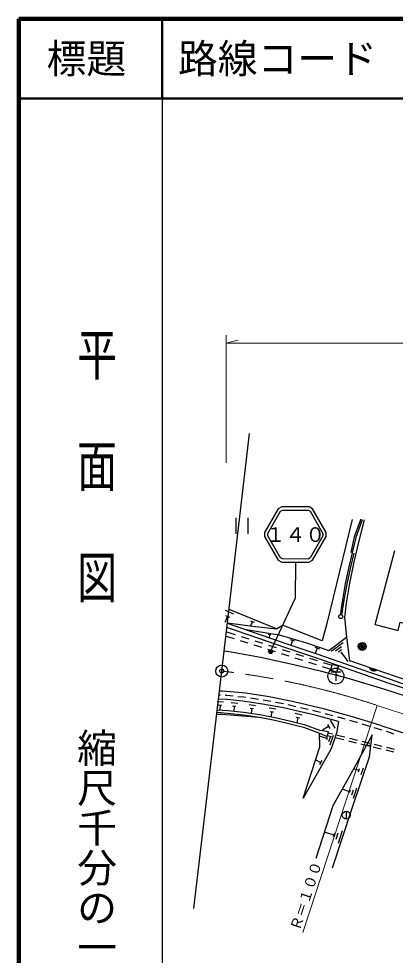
# Model space of a CAD drawing. Units: millimetres, scale not verified. Extents: x 40000 to 680000, y 20000 to 380000.
# Drawn here: x 40000 to 87295, y 262491 to 380000 of the extents above; entities that cross this region are included whole.
import ezdxf
from ezdxf.enums import TextEntityAlignment as Align

# ---------------------------------------------------------------- set-up
doc = ezdxf.new("R2010")
doc.units = ezdxf.units.MM
doc.header["$LTSCALE"] = 1000
doc.header["$PDMODE"] = 32
doc.header["$PDSIZE"] = 500
doc.linetypes.add('CHAIN', pattern=[18.5, 12, -1.5, 3.5, -1.5])
for name, color, linetype, lineweight in [('M-BGD', 7, 'Continuous', 25), ('M-BGD-EXST', 7, 'Continuous', 25), ('M-BMK', 2, 'CHAIN', 13), ('M-BMK-OTRS', 5, 'Continuous', 25), ('M-BMK-SRVR', 3, 'Continuous', 25), ('M-STR-HTXT', 7, 'Continuous', 13), ('M-STR-STRC', 7, 'Continuous', 25), ('M-TTL', 2, 'Continuous', 140), ('M-TTL-BAND', 7, 'Continuous', 25), ('M-TTL-LINE', 7, 'Continuous', 50)]:
    doc.layers.add(name, color=color, linetype=linetype, lineweight=lineweight)
doc.layers.add('M-OTRS', color=6, linetype='Continuous')
doc.layers.add('M-TTL-TXT', color=7, linetype='Continuous')
doc.styles.add('@ＭＳ ゴシック', font='')
doc.styles.add('ＭＳ ゴシック', font='')
doc.styles.get('@ＭＳ ゴシック').set_extended_font_data('@MS Gothic')
doc.styles.get('ＭＳ ゴシック').set_extended_font_data('MS Gothic')

msp = doc.modelspace()

# ---------------------------------------------------------------- linework, layer by layer
at = {"layer": 'M-BGD'}
for p, q in [((67259, 317388), (67258, 315388)), ((68759, 317387), (68758, 315387)), ((84783, 303993), (87242, 313258)), ((65911, 305772), (66969, 305340)), ((66224, 305027), (65900, 304234)), ((65959, 305135), (66488, 304919)), ((69349, 304368), (69122, 303813)), ((69127, 304459), (69571, 304278)), ((72393, 303449), (73150, 303914)), ((66022, 302547), (67064, 302218)), ((66083, 303073), (67174, 302728)), ((67936, 302487), (68890, 302186)), ((71335, 302771), (71666, 302719)), ((71501, 302745), (71436, 302331)), ((74113, 302103), (74621, 301951)), ((74367, 302027), (74177, 301391)), ((67827, 301977), (68781, 301675)), ((69543, 301434), (70497, 301133)), ((69653, 301945), (70606, 301644)), ((71260, 300892), (72213, 300590)), ((71369, 301403), (72323, 301101)), ((73085, 300860), (74039, 300559)), ((77206, 301135), (77758, 300950)), ((77482, 301043), (77251, 300352)), ((79260, 300664), (80738, 301728)), ((79807, 300683), (80546, 301216)), ((80169, 300570), (80539, 300836)), ((72976, 300349), (73930, 300048)), ((74693, 299807), (75646, 299506)), ((74802, 300318), (75755, 300017)), ((76518, 299776), (77472, 299474)), ((80439, 300390), (80624, 300524)), ((80531, 300457), (81330, 299349)), ((76409, 299265), (77362, 298963)), ((78125, 298722), (79168, 298393)), ((78234, 299233), (79325, 298889)), ((65327, 295115), (65150, 295125)), ((66172, 295068), (65926, 295082)), ((66921, 294992), (66172, 295068)), ((64910, 294337), (65738, 294291)), ((65094, 293912), (65508, 293889)), ((65301, 293900), (65266, 293280)), ((66703, 294210), (67536, 294126)), ((68228, 294859), (67518, 294931)), ((68512, 294818), (68228, 294859)), ((68927, 293950), (69754, 293830)), ((70095, 294589), (69106, 294732)), ((71673, 294324), (70689, 294503)), ((73247, 294037), (72263, 294216)), ((74807, 293681), (73832, 293906)), ((66869, 293773), (67285, 293730)), ((67077, 293751), (67013, 293127)), ((69074, 293506), (69487, 293446)), ((69280, 293476), (69191, 292856)), ((71444, 293552), (72286, 293399)), ((71578, 293093), (71999, 293016)), ((71789, 293054), (71674, 292423)), ((74726, 292878), (75609, 292674)), ((76365, 293320), (75391, 293546)), ((77352, 293091), (76950, 293185)), ((77920, 292943), (77352, 293091)), ((79468, 292538), (78501, 292791)), ((74844, 292385), (75286, 292283)), ((75065, 292334), (74912, 291672)), ((78763, 291440), (79059, 290937)), ((79119, 291987), (79709, 290980)), ((80300, 292320), (80049, 292386)), ((81012, 292118), (80300, 292320)), ((82486, 291699), (81589, 291954)), ((82551, 291679), (82486, 291699)), ((84078, 291203), (83123, 291501)), ((78911, 291188), (78156, 290745)), ((78882, 290389), (79405, 290260)), ((85606, 290727), (84651, 291025)), ((86801, 290355), (86179, 290549)), ((87132, 290249), (86801, 290355)), ((78697, 289670), (77795, 289973)), ((78747, 289820), (78646, 289520)), ((78779, 290054), (79291, 289928)), ((79098, 289869), (78896, 289268)), ((79500, 290069), (79095, 288866)), ((79874, 289784), (80845, 289545)), ((79988, 290117), (80959, 289878)), ((81428, 289402), (82399, 289163)), ((81541, 289734), (82512, 289495)), ((83095, 289352), (84066, 289113)), ((82981, 289020), (83952, 288781)), ((84102, 288783), (83686, 288834)), ((84122, 288949), (84081, 288616)), ((84535, 288637), (85506, 288398)), ((84649, 288970), (85620, 288731)), ((86089, 288255), (87060, 288016)), ((86202, 288587), (87173, 288348)), ((77921, 286668), (77289, 287029)), ((78065, 286921), (77776, 286416)), ((82704, 285685), (82068, 285901)), ((82776, 285897), (82632, 285473)), ((83272, 285966), (82985, 285117)), ((81572, 283011), (80631, 283330)), ((81991, 283218), (81779, 282591)), ((82411, 283426), (81986, 282172)), ((81625, 283168), (81519, 282854)), ((81137, 280571), (81137, 279571)), ((79575, 277562), (78390, 277954)), ((79640, 277759), (79509, 277364)), ((80100, 277826), (79839, 277036)), ((80626, 278090), (80103, 276510))]:
    msp.add_line(p, q, dxfattribs=at)
for points in [[(81883, 317169), (78715, 304124), (78112, 301956), (73150, 303914)], [(83405, 317140), (82708, 314508), (82103, 311862), (81543, 309183), (81119, 306676), (80927, 304853), (81154, 302405), (81557, 299488)], [(82955, 317205), (82149, 314982), (81693, 313036)], [(83143, 317136), (82342, 314925), (81888, 312990)], [(81888, 312990), (81429, 311044), (81018, 309086), (80655, 307096), (80361, 305210)], [(82082, 312945), (81624, 311001), (81214, 309048), (80853, 307063), (80558, 305179)], [(66214, 304187), (69727, 303749), (72393, 303449), (66414, 305891)], [(92297, 294788), (89851, 295525), (87699, 296212), (86547, 296605), (82710, 297931), (77321, 299801), (73687, 301029), (66148, 303619)], [(92441, 295266), (89999, 296003), (87856, 296687), (86709, 297078), (82873, 298404), (77483, 300274), (73848, 301503), (66243, 304115), (66207, 304128)], [(68317, 303403), (72692, 302713), (76144, 301683), (78936, 300747), (81154, 302405)], [(84783, 303993), (87639, 303241), (87927, 304294), (93738, 302720)], [(81557, 299488), (87426, 297484), (92305, 295859), (92360, 296107), (95071, 300340)], [(80174, 291836), (77232, 292606), (75225, 293071), (73238, 293531), (70600, 294011), (68166, 294363), (66132, 294570), (65092, 294628)], [(70196, 292321), (65491, 292690), (64866, 292702)], [(64899, 292986), (66223, 292888), (68217, 292678), (70231, 292377), (72163, 292002), (74108, 291548), (75747, 291126), (77788, 290373)], [(64936, 293304), (66252, 293207), (68258, 292996), (70285, 292692), (72229, 292315), (74185, 291859), (75843, 291432), (77898, 290673)], [(80174, 291836), (79912, 290351), (79252, 288393), (75709, 282197), (77819, 288650), (77788, 290373)], [(77788, 290373), (78742, 289935), (78919, 290508), (77898, 290673)], [(84411, 290150), (82136, 286023), (79466, 281244), (77304, 274632)], [(79409, 273460), (81889, 280952), (84069, 287381), (84411, 290150)]]:
    msp.add_lwpolyline(points, dxfattribs=at)
msp.add_lwpolyline([(79140, 298268), (79400, 299029), (80161, 298769), (79901, 298008)], close=True, dxfattribs=at)
for centre, radius in [((80441, 304987), 250), ((83147, 301240), 500), ((83147, 301240), 360), ((83147, 301240), 200), ((83147, 301240), 60), ((81137, 280071), 500)]:
    msp.add_circle(centre, radius, dxfattribs=at)
for radius, start, end in [(567, 189.22092, 313.07595), (453, 197.18031, 305.11656), (340, 212.80569, 289.49118)]:
    msp.add_arc((84577, 298739), radius, start, end, dxfattribs=at)
at = {"layer": 'M-BGD-EXST'}
for p, q in [((79236, 298064), (80436, 298064)), ((79836, 298064), (79836, 296914)), ((79836, 297764), (80236, 297564))]:
    msp.add_line(p, q, dxfattribs=at)
msp.add_circle((79836, 297514), 1000, dxfattribs=at)
at = {"layer": 'M-BMK'}
msp.add_line((85021, 293848), (112962, 284679), dxfattribs=at)
msp.add_arc((53843, 198832), 100000, 71.83363, 83.30276, dxfattribs=at)
at = {"layer": 'M-BMK-OTRS'}
for p, q in [((65505, 298150), (69004, 327945)), ((62007, 268355), (65505, 298150))]:
    msp.add_line(p, q, dxfattribs=at)
at = {"layer": 'M-BMK-SRVR'}
msp.add_circle((65505, 298150), 750, dxfattribs=at)
at = {"layer": 'M-OTRS'}
msp.add_point((65505, 298150), dxfattribs=at)
at = {"layer": 'M-STR-HTXT'}
for p, q in [((66044, 340289), (66035, 324289)), ((66044, 339289), (67544, 339688)), ((66044, 339289), (188434, 339215)), ((85021, 293848), (75667, 265343))]:
    msp.add_line(p, q, dxfattribs=at)
at = {"layer": 'M-STR-STRC'}
for p, q in [((74744, 311811), (74741, 307275)), ((71638, 300603), (74741, 307275)), ((85494, 291318), (88843, 290229))]:
    msp.add_line(p, q, dxfattribs=at)
for points in [[(78601, 315023), (78602, 315523), (76892, 318488), (76459, 318738), (73036, 318740), (72603, 318491), (70890, 315528), (70890, 315028), (72599, 312062), (73032, 311812), (76455, 311810), (76888, 312060)], [(76348, 312210), (73140, 312212), (72892, 312355), (71290, 315135), (71290, 315420), (72896, 318198), (73143, 318340), (76352, 318338), (76599, 318195), (78201, 315416), (78201, 315130), (76595, 312353)]]:
    msp.add_lwpolyline(points, close=True, dxfattribs=at)
for points in [[(65806, 300709), (66696, 300578), (70365, 299900), (74539, 298992), (77870, 298199), (81217, 297315), (85835, 295901), (90199, 294514)], [(85494, 291318), (81909, 292405), (78452, 293355), (74550, 294278), (71455, 294902), (68505, 295366), (65615, 295620), (65210, 295635)]]:
    msp.add_lwpolyline(points, dxfattribs=at)
for radius in [150, 120, 90, 60, 30, 20]:
    msp.add_circle((71639, 300603), radius, dxfattribs=at)
msp.add_point((71639, 300603), dxfattribs=at)
at = {"layer": 'M-TTL'}
for p, q in [((40000, 380000), (40000, 20000)), ((680000, 380000), (40000, 380000))]:
    msp.add_line(p, q, dxfattribs=at)
at = {"layer": 'M-TTL-BAND'}
msp.add_line((58000, 370000), (58000, 20000), dxfattribs=at)
at = {"layer": 'M-TTL-LINE'}
for p, q in [((58000, 380000), (58000, 370000)), ((40000, 370000), (680000, 370000))]:
    msp.add_line(p, q, dxfattribs=at)

# ---------------------------------------------------------------- texts
at = {"layer": 'M-STR-HTXT', "style": 'ＭＳ ゴシック'}
msp.add_text('Ｒ＝１００', height=1320, rotation=71.834, dxfattribs=at).set_placement((75667, 265343), align=Align.BOTTOM_LEFT)
at = {"layer": 'M-STR-STRC', "style": 'ＭＳ ゴシック'}
msp.add_text('１４０', height=1833, rotation=359.965, dxfattribs=at).set_placement((74746, 315275), align=Align.MIDDLE_CENTER)
at = {"layer": 'M-TTL-BAND', "style": '@ＭＳ ゴシック', "width": 1.4}
msp.add_text('平  面  図', height=3666, rotation=270, dxfattribs=at).set_placement((49777, 306475), align=Align.MIDDLE_RIGHT)
at = {"layer": 'M-TTL-BAND', "style": '@ＭＳ ゴシック'}
msp.add_text('縮尺千分の一', height=3666, rotation=270, dxfattribs=at).set_placement((49777, 261030), align=Align.MIDDLE_RIGHT)
at = {"layer": 'M-TTL-TXT', "style": 'ＭＳ ゴシック'}
msp.add_text('標題', height=3666, dxfattribs=at).set_placement((48500, 375000), align=Align.MIDDLE_CENTER)
msp.add_text('路線コード', height=3666, dxfattribs=at).set_placement((60000, 375000), align=Align.MIDDLE_LEFT)

doc.saveas('drawing.dxf')
